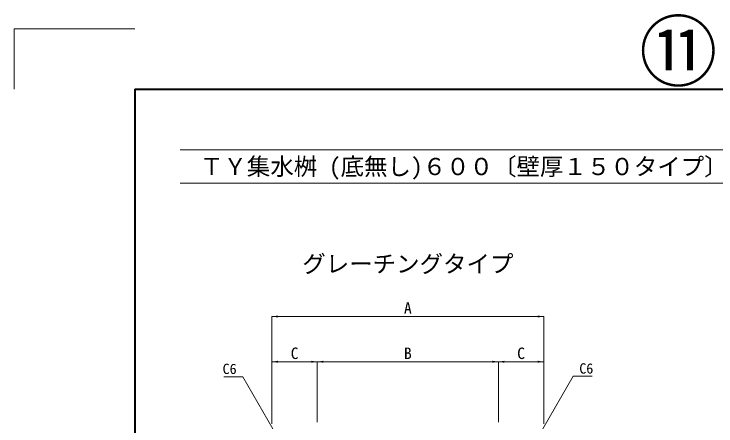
# Model space of a CAD drawing. Units: millimetres at full size; details may follow other scales. Extents: x 77366 to 106166, y -28085 to 6898.
# Drawn here: x 95266 to 97591, y -9582 to -8216 of the extents above; entities that cross this region are included whole.
import ezdxf
from ezdxf.enums import TextEntityAlignment as Align

# ---------------------------------------------------------------- set-up
doc = ezdxf.new("R2010")
doc.units = ezdxf.units.MM
doc.header["$LTSCALE"] = 50
for name, color, linetype, lineweight in [('Defpoints_2', 8, 'Continuous', 0), ('図枠', 7, 'Continuous', 5), ('寸法線', 7, 'Continuous', 13), ('引出線', 4, 'Continuous', 13), ('補助線', 8, 'Continuous', 13)]:
    doc.layers.add(name, color=color, linetype=linetype, lineweight=lineweight)
doc.styles.add('ＭＳ ゴシック', font='')
doc.styles.get('ＭＳ ゴシック').set_extended_font_data('MS Gothic')

# ---------------------------------------------------------------- blocks, each defined once
blk = doc.blocks.new('filled_arrow')
at = {"color": 0, "linetype": 'Continuous', "lineweight": -2}
blk.add_solid([(7.5, 1.25), (0, 0), (7.5, -1.25)], dxfattribs=at)

msp = doc.modelspace()

# ---------------------------------------------------------------- linework, layer by layer
at = {"layer": 'Defpoints_2', "color": 7, "lineweight": 13}
for p, q in [((95265.8, -8265.36), (95265.8, -8465.36)), ((95665.8, -8265.36), (95265.8, -8265.36))]:
    msp.add_line(p, q, dxfattribs=at)
at = {"layer": '図枠', "lineweight": 40}
for q in [(99265.8, -8465.36), (95665.8, -14005.36)]:
    msp.add_line((95665.8, -8465.36), q, dxfattribs=at)
at = {"layer": '図枠', "lineweight": 13}
for p, q in [((95815.8, -8666.94), (99115.8, -8666.94)), ((95815.8, -8776.94), (99115.8, -8776.94))]:
    msp.add_line(p, q, dxfattribs=at)
at = {"layer": '寸法線'}
for p, q in [((96120.12, -9219.22), (97020.12, -9219.22)), ((96120.12, -9575.22), (96120.12, -9219.22)), ((97020.12, -9575.22), (97020.12, -9219.22)), ((96120.12, -9369.22), (96270.12, -9369.22)), ((96120.12, -9575.22), (96120.12, -9369.22)), ((96270.12, -9569.22), (96270.12, -9369.22)), ((96270.12, -9369.22), (96870.12, -9369.22)), ((96270.12, -9569.22), (96270.12, -9369.22)), ((96870.12, -9569.22), (96870.12, -9369.22)), ((96870.12, -9369.22), (97020.12, -9369.22)), ((96870.12, -9569.22), (96870.12, -9369.22)), ((97020.12, -9575.22), (97020.12, -9369.22))]:
    msp.add_line(p, q, dxfattribs=at)
at = {"layer": '引出線'}
for points in [[(96123.12, -9592.22), (96023.06, -9418.91), (95960.66, -9418.91)], [(97017.12, -9592.22), (97117.97, -9417.55), (97180.36, -9417.55)]]:
    msp.add_lwpolyline(points, dxfattribs=at)

# ---------------------------------------------------------------- block references
at = {"layer": '寸法線', "xscale": 2.67, "yscale": 2.67}
for p in [(96120.12, -9219.22), (96120.12, -9369.22), (96270.12, -9369.22), (96870.12, -9369.22)]:
    msp.add_blockref('filled_arrow', p, dxfattribs=at)
at = {"layer": '寸法線', "xscale": 2.67, "yscale": 2.67, "rotation": 180}
for p in [(97020.12, -9219.22), (96270.12, -9369.22), (96870.12, -9369.22), (97020.12, -9369.22)]:
    msp.add_blockref('filled_arrow', p, dxfattribs=at)

# ---------------------------------------------------------------- texts
at = {"layer": '図枠', "style": 'ＭＳ ゴシック'}
msp.add_text('\u3000ＴＹ集水桝 (底無し)６００〔壁厚１５０タイプ〕 布設標準構造図 ', height=56.96, dxfattribs=at).set_placement((95803.85, -8721.94), align=Align.MIDDLE_LEFT)
msp.add_text('グレーチングタイプ', height=56.96, dxfattribs=at).set_placement((96570.12, -9044.73), align=Align.MIDDLE_CENTER)
at = {"layer": '寸法線', "style": 'ＭＳ ゴシック'}
for s, p in [('A', (96570.12, -9191.22)), ('C', (96195.12, -9341.22)), ('B', (96570.12, -9341.22)), ('C', (96945.12, -9341.22))]:
    msp.add_text(s, height=37.98, dxfattribs=at).set_placement(p, align=Align.MIDDLE_CENTER)
at = {"layer": '引出線', "style": 'ＭＳ ゴシック'}
msp.add_text('C6', height=34.18, dxfattribs=at).set_placement((96003.06, -9375.71), align=Align.TOP_RIGHT)
msp.add_text('C6', height=34.18, dxfattribs=at).set_placement((97137.97, -9374.35), align=Align.TOP_LEFT)
at = {"layer": '補助線', "color": 1, "style": 'ＭＳ ゴシック'}
msp.add_text('⑪', height=189.9, dxfattribs=at).set_placement((97465.8, -8340.48), align=Align.MIDDLE_CENTER)

doc.saveas('drawing.dxf')
